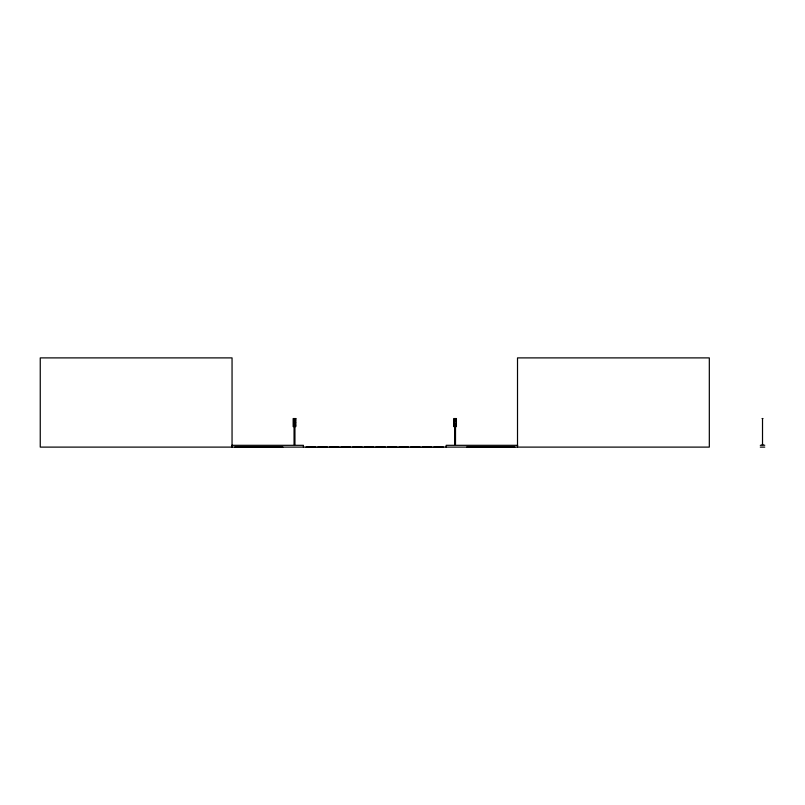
<?xml version="1.0" encoding="UTF-8"?>
<svg xmlns="http://www.w3.org/2000/svg" width="805" height="805" viewBox="0 0 805 805"><rect width="100%" height="100%" fill="white"/><g stroke="black" fill="none" stroke-linecap="round" stroke-linejoin="round"><path stroke-width="1.21" d="M762.094 418.56L762.949 418.56M454.644 444.43L455.499 444.43L455.519 425.946M762.094 444.43L762.949 444.43M231.749 445.316L303.415 445.316L303.415 447.107M517.696 445.316L446.151 445.316L446.151 447.107M760.292 445.316L764.75 445.235M760.292 447.107L764.75 447.107M762.516 418.56L762.516 444.43M517.514 447.107L517.514 357.893L709.316 357.893L709.316 447.107L40.25 447.107L40.25 357.893L232.051 357.893L232.051 447.107M514.838 447.107L466.669 447.107M454.624 425.946L454.624 444.43M443.475 447.107L433.664 447.107M431.872 447.107L422.062 447.107M420.28 447.107L410.47 447.107M408.678 447.107L398.867 447.107M397.086 447.107L387.275 447.107M385.484 447.107L375.673 447.107M373.892 447.107L364.081 447.107M362.29 447.107L352.479 447.107M350.698 447.107L340.887 447.107M339.096 447.107L329.285 447.107M327.504 447.107L317.693 447.107M315.902 447.107L306.091 447.107M294.942 418.56L294.942 444.43L294.067 444.43L294.046 418.56M293.604 418.821L293.604 420.965M293.604 421.508L293.604 423.621M293.604 424.175L293.604 426.318M282.897 447.107L234.728 447.107M294.167 424.225A1.067 1.067 0 0 1 295.566 425.201A1.067 1.067 0 0 1 294.268 426.298M293.956 418.972A1.067 1.067 0 0 1 295.556 419.757A1.067 1.067 0 0 1 294.217 420.935M294.157 421.558A1.067 1.067 0 0 1 295.566 422.504A1.067 1.067 0 0 1 294.278 423.621M295.838 418.56L293.161 418.56L293.161 426.59L295.838 426.59L295.838 418.56M456.405 418.56L453.728 418.56L453.728 426.59L456.405 426.59L456.405 418.56M454.493 426.147A1.067 1.067 0 0 0 456.143 425.302A1.067 1.067 0 0 0 454.573 424.295A1.067 1.067 0 0 0 454.493 426.147M454.312 420.653A1.067 1.067 0 0 0 456.103 420.17A1.067 1.067 0 0 0 454.795 418.862A1.067 1.067 0 0 0 454.312 420.653M454.483 423.46A1.067 1.067 0 0 0 456.143 422.635A1.067 1.067 0 0 0 454.594 421.619A1.067 1.067 0 0 0 454.483 423.46"/></g></svg>
